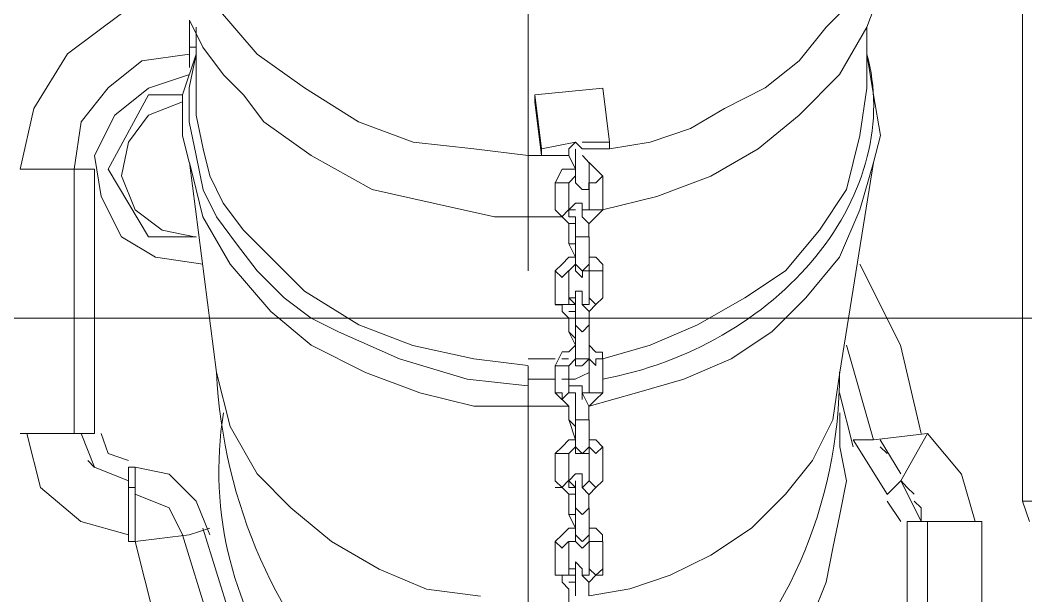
# Model space of a CAD drawing. Header units: inches. Extents: x 11 to 128, y 20 to 108.
# Drawn here: x 30.8922 to 30.9983, y 82.5179 to 82.5787 of the extents above; entities that cross this region are included whole.
import ezdxf

# ---------------------------------------------------------------- set-up
doc = ezdxf.new("R2010")
doc.units = ezdxf.units.IN
doc.header["$MEASUREMENT"] = 0
doc.layers.add('1', color=255, linetype='Continuous')
doc.layers.add('Dim', color=6, linetype='Continuous', lineweight=13)

# ---------------------------------------------------------------- blocks, each defined once
blk = doc.blocks.new('5')
at = {"layer": '1', "lineweight": 9}
for p, q in [((226.032434, -21.866004), (226.032434, -22.043816)), ((226.019752, -21.994282), (226.017835, -21.999362)), ((226.016555, -21.996816), (226.01403, -21.999366)), ((225.960681, -22.001875), (225.956867, -21.997448)), ((225.947961, -21.998072), (225.942894, -22.001866)), ((225.955592, -22.001242), (225.95432, -21.998692)), ((225.95432, -21.998702), (225.95432, -22.001253)), ((225.95496, -22.005062), (225.95496, -21.999349)), ((226.01403, -21.999366), (226.011487, -22.002528)), ((226.017835, -21.999362), (226.015292, -22.00381)), ((226.017841, -22.005062), (226.017841, -21.999349)), ((225.95496, -22.001244), (225.954315, -22.001244)), ((225.95432, -22.001253), (225.95432, -22.00315)), ((225.95496, -22.001877), (225.95496, -22.001244)), ((225.957508, -22.003814), (225.955592, -22.001242)), ((226.017837, -22.001873), (226.017837, -22.00124)), ((225.942894, -22.001866), (225.939725, -22.006968)), ((225.949879, -22.002526), (225.94671, -22.005056)), ((225.95432, -22.001873), (225.949879, -22.002526)), ((225.953688, -22.005692), (225.95496, -22.001877)), ((225.95496, -22.001873), (225.954315, -22.005056)), ((225.965122, -22.005058), (225.960681, -22.001875)), ((226.018464, -22.005709), (226.017837, -22.001873)), ((226.011487, -22.002528), (226.0083, -22.005058)), ((225.95432, -22.003808), (225.950506, -22.005073)), ((225.959406, -22.005711), (225.957508, -22.003814)), ((226.015292, -22.00381), (226.011497, -22.007604)), ((225.94671, -22.005056), (225.944167, -22.008239)), ((225.950506, -22.005073), (225.947337, -22.007602)), ((225.954315, -22.005056), (225.954315, -22.008239)), ((225.95496, -22.005062), (225.95496, -22.005062)), ((225.95496, -22.007613), (225.95496, -22.005062)), ((225.970189, -22.008241), (225.965122, -22.005058)), ((225.986719, -22.005701), (225.993076, -22.005068)), ((225.993072, -22.005062), (225.993699, -22.010142)), ((226.0083, -22.005058), (226.004504, -22.006976)), ((226.017837, -22.005064), (226.017192, -22.009512)), ((226.017841, -22.005062), (226.017841, -22.005062)), ((225.946708, -22.012681), (225.950504, -22.005703)), ((225.950506, -22.005701), (225.953694, -22.005701)), ((225.953688, -22.009508), (225.953688, -22.005692)), ((225.961304, -22.008241), (225.959406, -22.005711)), ((225.986719, -22.00635), (225.986719, -22.005697)), ((225.987349, -22.010775), (225.986723, -22.005695)), ((226.019108, -22.009504), (226.018464, -22.005709)), ((225.939725, -22.006968), (225.938453, -22.012681)), ((225.953692, -22.00635), (225.950504, -22.007615)), ((225.986723, -22.006344), (225.987349, -22.011403)), ((226.004504, -22.006976), (226.001316, -22.008873)), ((225.947337, -22.007602), (225.94542, -22.011397)), ((225.950504, -22.007615), (225.948606, -22.010145)), ((225.955604, -22.010775), (225.95496, -22.007613)), ((226.011497, -22.007604), (226.007664, -22.010766)), ((225.944167, -22.008239), (225.943522, -22.012687)), ((225.954315, -22.008239), (225.95496, -22.011401)), ((225.965744, -22.011403), (225.961304, -22.008241)), ((225.975293, -22.010138), (225.970189, -22.008241)), ((226.001316, -22.008873), (225.99752, -22.010138)), ((225.953692, -22.00951), (225.954318, -22.012061)), ((226.017192, -22.009512), (226.015939, -22.014593)), ((226.018464, -22.012054), (226.019108, -22.009504)), ((225.948606, -22.010145), (225.947961, -22.013307)), ((225.956231, -22.013305), (225.955604, -22.010775)), ((225.980987, -22.010771), (225.975293, -22.010138)), ((225.986072, -22.011403), (225.980987, -22.010771)), ((225.990517, -22.010138), (225.987347, -22.010771)), ((225.987349, -22.011403), (225.987349, -22.010771)), ((225.989886, -22.010775), (225.989886, -22.010775)), ((225.989886, -22.010775), (225.989886, -22.011407)), ((225.98989, -22.010771), (225.990517, -22.010138)), ((225.990517, -22.010138), (225.990517, -22.010138)), ((225.990517, -22.010138), (225.990517, -22.010138)), ((225.990517, -22.010775), (225.990517, -22.010775)), ((225.990517, -22.010775), (225.990517, -22.010775)), ((225.990517, -22.011395), (225.990517, -22.010783)), ((225.991163, -22.010775), (225.990518, -22.010142)), ((225.993701, -22.010138), (225.991158, -22.010138)), ((225.993701, -22.010775), (225.991158, -22.010775)), ((225.991163, -22.010775), (225.991163, -22.010775)), ((225.991163, -22.010775), (225.991163, -22.010775)), ((225.993701, -22.010138), (225.993701, -22.010138)), ((225.993701, -22.010142), (225.993701, -22.010775)), ((225.99752, -22.010138), (225.993706, -22.010771)), ((226.007664, -22.010766), (226.003223, -22.013317)), ((225.94542, -22.011397), (225.946065, -22.015233)), ((225.95496, -22.011401), (225.955604, -22.014605)), ((225.971475, -22.014586), (225.965744, -22.011403)), ((225.987344, -22.011403), (225.986072, -22.011403)), ((225.989886, -22.011403), (225.987344, -22.011403)), ((225.989886, -22.011407), (225.990513, -22.012672)), ((225.990517, -22.012069), (225.990517, -22.011395)), ((225.990517, -22.011403), (225.990517, -22.011403)), ((225.991163, -22.011403), (225.991163, -22.011403)), ((225.991794, -22.012069), (225.991167, -22.011395)), ((225.943524, -22.012681), (225.938457, -22.012681)), ((225.945422, -22.012681), (225.943524, -22.012681)), ((225.943524, -22.012681), (225.943524, -22.037471)), ((225.945422, -22.037471), (225.945422, -22.012681)), ((225.950506, -22.01903), (225.94671, -22.012685)), ((225.956863, -22.031731), (225.95432, -22.012063)), ((225.95432, -22.012063), (225.954965, -22.014593)), ((225.95432, -22.012063), (225.95432, -22.012063)), ((225.988619, -22.013945), (225.989264, -22.012681)), ((225.989264, -22.012681), (225.990517, -22.012681)), ((225.990517, -22.013313), (225.990517, -22.012069)), ((225.990517, -22.012681), (225.990517, -22.012681)), ((225.991794, -22.012063), (225.99242, -22.012674)), ((225.991794, -22.013313), (225.991794, -22.012069)), ((225.99242, -22.012674), (225.993065, -22.013307)), ((226.015294, -22.031722), (226.018464, -22.012054)), ((226.017185, -22.01649), (226.018475, -22.012063)), ((225.947961, -22.013307), (225.949251, -22.01649)), ((225.957502, -22.015855), (225.956231, -22.013305)), ((225.989886, -22.013945), (225.990513, -22.013313)), ((225.990517, -22.013309), (225.990517, -22.013941)), ((225.990517, -22.013309), (225.990517, -22.013309)), ((225.990517, -22.013945), (225.990517, -22.013313)), ((225.991794, -22.013309), (225.991794, -22.013309)), ((225.991794, -22.013309), (225.991794, -22.016492)), ((225.991794, -22.013309), (225.991794, -22.013309)), ((225.991794, -22.013945), (225.991794, -22.013313)), ((225.991797, -22.013945), (225.991797, -22.013313)), ((225.992427, -22.013941), (225.993072, -22.013309)), ((225.993072, -22.013309), (225.993072, -22.013309)), ((225.993072, -22.013309), (225.993072, -22.016492)), ((225.993072, -22.013309), (225.993072, -22.013309)), ((226.003223, -22.013317), (225.998156, -22.015235)), ((225.954965, -22.014593), (225.955592, -22.017143)), ((225.955604, -22.014605), (225.956876, -22.017135)), ((225.977187, -22.015851), (225.971475, -22.014586)), ((225.988619, -22.016488), (225.988619, -22.013937)), ((225.988619, -22.013945), (225.988619, -22.013945)), ((225.989264, -22.013945), (225.988619, -22.013945)), ((225.989256, -22.013945), (225.989256, -22.013945)), ((225.989256, -22.013945), (225.989883, -22.013945)), ((225.989886, -22.016488), (225.989886, -22.013937)), ((225.990517, -22.013941), (225.991161, -22.014595)), ((225.990517, -22.013945), (225.990517, -22.013945)), ((225.991163, -22.013945), (225.991163, -22.013945)), ((225.991163, -22.014595), (225.99179, -22.014595)), ((225.99179, -22.014595), (225.99179, -22.013941)), ((225.992424, -22.013945), (225.991797, -22.013945)), ((225.992424, -22.013945), (225.992424, -22.013945)), ((226.015939, -22.014593), (226.013396, -22.018408)), ((225.946065, -22.015233), (225.947963, -22.019028)), ((225.998156, -22.015235), (225.99307, -22.016479)), ((225.949251, -22.01649), (225.951775, -22.018408)), ((225.9594, -22.018406), (225.957502, -22.015855)), ((225.982918, -22.017137), (225.977187, -22.015851)), ((225.988619, -22.016488), (225.988619, -22.016488)), ((225.989264, -22.017141), (225.988619, -22.016488)), ((225.989883, -22.016483), (225.989256, -22.017137)), ((225.989256, -22.016488), (225.989256, -22.016488)), ((225.989256, -22.016488), (225.989256, -22.016488)), ((225.990513, -22.015855), (225.989886, -22.016488)), ((225.989886, -22.017137), (225.989886, -22.016483)), ((225.989886, -22.016488), (225.989886, -22.016488)), ((225.989886, -22.016488), (225.989886, -22.016488)), ((225.989886, -22.016488), (225.990513, -22.016488)), ((225.98989, -22.017137), (225.98989, -22.016483)), ((225.990517, -22.015862), (225.990517, -22.015862)), ((225.990517, -22.015862), (225.991161, -22.015862)), ((225.990517, -22.016488), (225.990517, -22.016488)), ((225.990517, -22.016488), (225.990517, -22.016488)), ((225.991161, -22.015862), (225.991161, -22.016494)), ((225.991163, -22.017137), (225.991163, -22.016483)), ((225.991163, -22.016488), (225.991163, -22.016488)), ((225.991794, -22.016488), (225.991167, -22.016488)), ((225.991794, -22.016488), (225.991794, -22.016488)), ((225.991794, -22.016488), (225.991794, -22.016488)), ((225.991801, -22.016488), (225.992427, -22.016488)), ((225.992424, -22.016488), (225.992424, -22.016488)), ((225.992427, -22.016488), (225.993072, -22.016488)), ((225.993072, -22.016488), (225.992427, -22.017141)), ((225.993072, -22.016488), (225.993072, -22.016488)), ((225.993072, -22.016488), (225.993072, -22.016488)), ((226.015287, -22.020938), (226.017185, -22.01649)), ((225.955592, -22.017143), (225.958153, -22.02157)), ((225.956876, -22.017135), (225.958755, -22.019664)), ((225.988611, -22.017137), (225.982918, -22.017137)), ((225.989256, -22.017137), (225.988611, -22.017137)), ((225.989256, -22.017137), (225.989256, -22.017137)), ((225.989256, -22.017137), (225.989256, -22.017137)), ((225.989256, -22.017137), (225.989256, -22.017137)), ((225.98926, -22.017133), (225.989886, -22.017765)), ((225.989886, -22.017137), (225.989886, -22.017137)), ((225.990517, -22.017137), (225.98989, -22.017137)), ((225.990517, -22.017769), (225.990517, -22.017137)), ((225.991163, -22.017137), (225.991163, -22.017137)), ((225.99179, -22.017769), (225.991163, -22.017137)), ((225.992427, -22.017141), (225.991801, -22.017774)), ((225.951775, -22.018408), (225.954963, -22.01904)), ((225.961298, -22.020303), (225.9594, -22.018406)), ((225.989886, -22.017765), (225.990513, -22.017765)), ((225.989886, -22.019669), (225.989886, -22.017771)), ((225.990517, -22.019034), (225.990517, -22.017769)), ((225.99179, -22.019034), (225.99179, -22.017769)), ((226.013396, -22.018408), (226.010209, -22.022202)), ((225.947963, -22.019028), (225.951151, -22.020925)), ((225.95496, -22.01903), (225.9505, -22.01903)), ((225.990517, -22.01903), (225.990517, -22.021581)), ((225.991163, -22.01903), (225.990518, -22.01903)), ((225.991167, -22.01903), (225.991794, -22.01903)), ((225.991794, -22.01903), (225.991794, -22.021581)), ((225.958755, -22.019664), (225.96069, -22.022194)), ((225.965112, -22.024119), (225.961298, -22.020303)), ((225.990513, -22.019669), (225.989886, -22.019669)), ((225.990517, -22.020936), (225.98989, -22.019671)), ((225.951151, -22.020925), (225.955592, -22.021579)), ((225.989264, -22.021568), (225.98989, -22.020936)), ((225.98989, -22.020936), (225.990517, -22.020936)), ((225.991794, -22.020936), (225.99242, -22.020936)), ((225.99242, -22.020936), (225.993065, -22.021568)), ((226.012118, -22.024753), (226.015287, -22.020938)), ((225.958153, -22.02157), (225.961967, -22.026018)), ((225.96069, -22.022194), (225.963214, -22.024745)), ((225.988619, -22.0222), (225.989264, -22.021568)), ((225.988619, -22.025381), (225.988619, -22.022198)), ((225.988619, -22.0222), (225.988619, -22.0222)), ((225.989264, -22.022833), (225.988619, -22.0222)), ((225.989256, -22.022839), (225.989883, -22.022207)), ((225.989886, -22.0222), (225.990513, -22.021568)), ((225.989886, -22.025381), (225.989886, -22.022198)), ((225.990517, -22.021574), (225.990517, -22.021574)), ((225.990517, -22.021574), (225.990517, -22.021574)), ((225.990517, -22.021574), (225.990517, -22.022207)), ((225.990517, -22.021574), (225.990517, -22.021574)), ((225.991163, -22.0222), (225.990518, -22.021568)), ((225.991163, -22.022839), (225.990518, -22.022207)), ((225.991163, -22.021574), (225.991163, -22.021574)), ((225.991794, -22.021574), (225.991167, -22.022207)), ((225.991167, -22.022833), (225.991167, -22.0222)), ((225.991167, -22.0222), (225.991794, -22.0222)), ((225.991794, -22.022207), (225.991794, -22.021574)), ((225.991794, -22.021574), (225.991794, -22.022207)), ((225.991794, -22.0222), (225.991794, -22.0222)), ((225.991794, -22.0222), (225.991794, -22.024751)), ((225.991794, -22.0222), (225.991794, -22.0222)), ((225.991794, -22.0222), (225.991794, -22.0222)), ((225.991794, -22.0222), (225.991794, -22.0222)), ((225.992424, -22.0222), (225.991797, -22.0222)), ((225.992424, -22.0222), (225.992424, -22.0222)), ((225.992427, -22.0222), (225.993072, -22.0222)), ((225.993072, -22.021574), (225.993072, -22.022207)), ((225.993072, -22.021574), (225.993072, -22.021574)), ((225.993072, -22.0222), (225.993072, -22.024751)), ((226.010209, -22.022202), (226.006413, -22.024753)), ((226.021008, -22.029182), (226.017194, -22.021572)), ((225.989256, -22.022839), (225.989256, -22.022839)), ((225.970198, -22.027281), (225.965112, -22.024119)), ((225.990513, -22.024743), (225.990513, -22.02411)), ((225.990513, -22.02411), (225.991158, -22.02411)), ((225.991158, -22.02411), (225.991158, -22.024743)), ((225.963214, -22.024745), (225.965739, -22.026642)), ((225.989886, -22.024743), (225.989886, -22.024743)), ((225.989886, -22.024743), (225.989886, -22.024743)), ((225.990513, -22.025375), (225.989886, -22.024743)), ((225.989886, -22.024743), (225.990513, -22.024743)), ((225.989886, -22.024749), (225.989886, -22.025381)), ((225.990517, -22.024743), (225.990517, -22.024743)), ((225.990517, -22.024743), (225.990517, -22.025375)), ((225.991158, -22.024743), (225.991158, -22.025375)), ((225.991163, -22.025381), (225.991163, -22.024749)), ((225.991794, -22.024743), (225.991794, -22.024743)), ((225.991794, -22.024743), (225.991794, -22.025375)), ((225.991801, -22.024743), (225.992427, -22.025375)), ((225.992427, -22.025375), (225.993072, -22.024743)), ((225.993072, -22.024743), (225.992427, -22.025375)), ((225.993072, -22.024743), (225.993072, -22.024743)), ((226.006413, -22.024753), (226.001954, -22.027283)), ((226.008948, -22.027915), (226.012118, -22.024753)), ((225.961967, -22.026018), (225.965744, -22.02918)), ((225.98926, -22.025383), (225.988615, -22.025383)), ((225.988619, -22.025381), (225.988619, -22.025381)), ((225.989264, -22.025381), (225.988619, -22.025381)), ((225.989256, -22.025381), (225.989256, -22.025381)), ((225.989256, -22.025381), (225.989256, -22.025381)), ((225.989256, -22.025381), (225.989256, -22.025381)), ((225.989256, -22.025381), (225.989256, -22.025381)), ((225.989256, -22.025381), (225.989883, -22.025381)), ((225.98926, -22.026016), (225.98926, -22.025383)), ((225.989886, -22.026648), (225.98926, -22.026016)), ((225.989886, -22.025381), (225.989886, -22.025381)), ((225.989886, -22.02601), (225.990513, -22.02601)), ((225.990517, -22.025381), (225.98989, -22.025381)), ((225.990517, -22.025375), (225.990517, -22.02664)), ((225.990517, -22.025381), (225.990517, -22.025381)), ((225.991158, -22.025375), (225.991803, -22.026007)), ((225.991163, -22.025381), (225.991163, -22.025381)), ((225.991794, -22.025375), (225.991167, -22.025375)), ((225.992427, -22.025375), (225.991801, -22.026007)), ((225.991803, -22.026007), (225.991803, -22.027293)), ((225.965739, -22.026642), (225.9683, -22.027928)), ((225.989886, -22.027924), (225.989886, -22.026638)), ((225.990517, -22.02664), (225.990517, -22.027293)), ((225.9683, -22.027928), (225.974012, -22.030458)), ((225.975284, -22.029199), (225.970198, -22.027281)), ((225.990513, -22.028556), (225.989886, -22.027924)), ((225.990517, -22.029191), (225.98989, -22.027926)), ((225.990517, -22.027285), (225.990517, -22.030468)), ((225.991163, -22.027924), (225.990518, -22.027291)), ((225.991167, -22.027917), (225.991794, -22.027285)), ((225.991794, -22.027285), (225.991794, -22.030468)), ((226.001954, -22.027283), (225.997513, -22.02918)), ((226.005134, -22.030466), (226.008948, -22.027915)), ((225.965744, -22.02918), (225.97083, -22.031731)), ((225.980996, -22.030464), (225.975284, -22.029199)), ((225.988619, -22.031105), (225.989264, -22.029819)), ((225.989264, -22.029819), (225.98989, -22.029819)), ((225.98989, -22.029819), (225.990517, -22.029186)), ((225.990517, -22.029819), (225.990517, -22.029819)), ((225.990517, -22.029819), (225.990517, -22.030472)), ((225.991794, -22.029191), (225.99242, -22.029823)), ((225.991794, -22.029819), (225.991794, -22.029819)), ((225.99242, -22.029823), (225.993065, -22.029823)), ((225.993065, -22.029823), (225.993065, -22.030476)), ((225.997513, -22.02918), (225.993072, -22.030466)), ((226.018471, -22.038063), (226.015928, -22.029188)), ((226.022925, -22.037467), (226.021008, -22.029182)), ((225.974012, -22.030458), (225.980369, -22.032355)), ((225.986063, -22.031096), (225.980996, -22.030464)), ((225.986072, -22.030466), (225.988615, -22.030466)), ((225.989256, -22.030466), (225.989883, -22.030466)), ((225.989886, -22.031105), (225.990513, -22.030472)), ((225.990517, -22.030466), (225.990517, -22.030466)), ((225.990517, -22.030466), (225.990517, -22.030466)), ((225.991163, -22.030466), (225.990518, -22.030466)), ((225.990518, -22.031105), (225.990518, -22.030472)), ((225.991163, -22.030466), (225.991163, -22.030466)), ((225.991167, -22.031098), (225.991794, -22.030466)), ((225.991794, -22.030466), (225.991167, -22.030466)), ((225.991794, -22.030466), (225.991794, -22.030466)), ((225.991794, -22.030466), (225.991794, -22.033649)), ((225.991794, -22.030466), (225.991794, -22.030466)), ((225.991794, -22.030466), (225.991794, -22.030466)), ((225.991794, -22.030466), (225.991794, -22.030466)), ((225.991794, -22.030466), (225.991794, -22.030466)), ((225.991794, -22.030466), (225.991794, -22.030466)), ((225.991794, -22.030466), (225.991794, -22.030466)), ((225.991794, -22.030466), (225.991794, -22.030466)), ((225.992427, -22.031098), (225.991801, -22.030466)), ((225.993072, -22.030466), (225.992427, -22.030466)), ((225.992427, -22.030466), (225.992427, -22.031098)), ((225.993072, -22.030466), (225.993072, -22.030466)), ((225.993072, -22.030466), (225.993072, -22.033649)), ((226.000693, -22.032363), (226.005134, -22.030466)), ((225.958138, -22.036811), (225.956867, -22.031731)), ((225.97083, -22.031731), (225.975916, -22.033649)), ((225.986072, -22.031105), (225.986072, -22.034899)), ((225.988619, -22.033647), (225.988619, -22.031096)), ((225.988619, -22.031105), (225.988619, -22.031105)), ((225.989264, -22.031105), (225.988619, -22.031105)), ((225.989256, -22.031105), (225.989256, -22.031105)), ((225.989256, -22.031105), (225.989883, -22.031105)), ((225.989886, -22.033647), (225.989886, -22.031096)), ((225.990509, -22.032361), (225.991799, -22.031729)), ((225.991163, -22.031105), (225.990518, -22.031105)), ((225.991163, -22.031105), (225.991163, -22.031105)), ((226.014649, -22.03617), (226.015294, -22.031722)), ((225.980369, -22.032355), (225.986063, -22.033008)), ((225.986072, -22.032361), (225.988615, -22.032361)), ((225.989256, -22.032361), (225.990509, -22.032361)), ((225.996253, -22.033649), (226.000693, -22.032363)), ((225.989256, -22.034275), (225.988611, -22.033643)), ((225.989883, -22.033643), (225.989256, -22.034275)), ((225.989886, -22.032993), (225.989886, -22.033647)), ((225.989886, -22.032998), (225.989886, -22.032998)), ((225.989886, -22.032998), (225.990513, -22.032998)), ((225.990517, -22.032998), (225.990517, -22.032998)), ((225.990517, -22.032998), (225.991161, -22.032998)), ((225.991161, -22.032998), (225.991161, -22.033651)), ((225.991163, -22.034275), (225.991163, -22.033643)), ((225.975916, -22.033649), (225.980983, -22.034893)), ((225.988619, -22.033647), (225.988619, -22.033647)), ((225.989264, -22.033647), (225.988619, -22.033647)), ((225.989256, -22.033647), (225.989256, -22.033647)), ((225.989256, -22.033647), (225.989256, -22.033647)), ((225.989256, -22.034275), (225.989256, -22.034275)), ((225.989256, -22.034275), (225.989256, -22.034275)), ((225.989886, -22.034893), (225.98926, -22.034281)), ((225.989264, -22.034279), (225.989264, -22.033647)), ((225.989886, -22.033647), (225.989886, -22.033647)), ((225.989886, -22.033647), (225.989886, -22.033647)), ((225.989886, -22.033647), (225.990513, -22.033647)), ((225.990517, -22.033647), (225.98989, -22.033647)), ((225.990517, -22.033647), (225.990517, -22.033647)), ((225.990517, -22.033647), (225.990517, -22.033647)), ((225.990517, -22.034891), (225.990517, -22.033647)), ((225.990517, -22.033647), (225.990517, -22.033647)), ((225.991161, -22.033651), (225.991788, -22.034895)), ((225.991163, -22.033647), (225.991163, -22.033647)), ((225.991794, -22.033647), (225.991167, -22.033647)), ((225.991794, -22.033647), (225.991794, -22.033647)), ((225.991794, -22.033647), (225.991794, -22.033647)), ((225.991794, -22.034893), (225.996253, -22.033649)), ((225.991801, -22.033647), (225.992427, -22.033647)), ((225.992427, -22.034279), (225.991801, -22.034891)), ((225.992427, -22.033647), (225.993072, -22.033647)), ((225.993072, -22.033647), (225.992427, -22.034279)), ((225.993072, -22.033647), (225.993072, -22.033647)), ((226.016564, -22.03871), (226.015292, -22.033651)), ((225.980983, -22.034893), (225.986072, -22.034893)), ((225.986072, -22.034893), (225.989886, -22.034893)), ((225.986072, -22.034899), (225.986072, -22.053344)), ((225.989886, -22.036168), (225.989886, -22.034882)), ((225.989886, -22.034893), (225.989886, -22.034893)), ((225.990517, -22.036177), (225.990517, -22.034891)), ((225.991788, -22.034895), (225.991788, -22.03616)), ((226.015294, -22.035532), (226.015294, -22.038715)), ((225.990513, -22.036822), (225.989886, -22.036168)), ((225.990517, -22.038063), (225.98989, -22.036166)), ((225.990517, -22.036168), (225.990517, -22.038719)), ((225.991163, -22.036168), (225.990518, -22.036168)), ((225.991167, -22.036168), (225.991794, -22.036168)), ((225.991794, -22.036168), (225.991794, -22.038719)), ((226.012751, -22.039986), (226.014649, -22.03617)), ((225.960681, -22.041259), (225.958138, -22.036811)), ((225.943524, -22.037467), (225.938457, -22.037467)), ((225.939071, -22.037467), (225.94036, -22.042526)), ((225.945422, -22.037467), (225.943524, -22.037467)), ((225.944164, -22.037467), (225.945417, -22.040629)), ((225.946062, -22.037467), (225.946706, -22.039343)), ((225.989264, -22.038717), (225.98989, -22.038063)), ((225.98989, -22.038063), (225.990517, -22.038063)), ((225.990517, -22.038063), (225.990517, -22.038063)), ((225.991794, -22.038063), (225.99242, -22.038063)), ((225.99242, -22.038063), (225.993065, -22.038717)), ((226.016564, -22.038063), (226.019752, -22.043165)), ((226.018469, -22.038057), (226.016571, -22.038057)), ((226.023536, -22.037467), (226.018469, -22.038057)), ((226.019101, -22.038063), (226.021017, -22.041246)), ((226.021012, -22.041894), (226.023536, -22.037467)), ((226.026719, -22.041263), (226.023531, -22.037469)), ((225.988619, -22.039349), (225.989264, -22.038717)), ((225.989886, -22.039349), (225.990513, -22.038717)), ((225.990517, -22.03871), (225.990517, -22.03871)), ((225.990517, -22.03871), (225.990517, -22.03871)), ((225.990517, -22.03871), (225.990517, -22.03871)), ((225.990518, -22.038717), (225.991163, -22.039349)), ((225.990518, -22.039349), (225.990518, -22.038717)), ((225.991163, -22.03871), (225.991163, -22.03871)), ((225.991794, -22.03871), (225.991167, -22.039343)), ((225.991794, -22.03871), (225.991794, -22.03871)), ((225.991794, -22.039343), (225.991794, -22.03871)), ((225.991794, -22.03871), (225.991794, -22.041894)), ((225.991794, -22.03871), (225.991794, -22.03871)), ((225.991794, -22.03871), (225.991794, -22.03871)), ((225.991794, -22.03871), (225.991794, -22.03871)), ((225.991794, -22.03871), (225.991794, -22.03871)), ((225.992424, -22.039349), (225.991797, -22.038717)), ((225.992427, -22.039343), (225.993072, -22.03871)), ((225.993072, -22.03871), (225.993072, -22.03871)), ((225.993072, -22.03871), (225.993072, -22.041894)), ((225.993072, -22.03871), (225.993072, -22.03871)), ((226.015294, -22.038715), (226.015939, -22.041898)), ((226.019101, -22.03871), (226.019746, -22.039343)), ((225.94481, -22.039988), (225.945418, -22.040641)), ((225.946706, -22.039343), (225.948604, -22.039996)), ((225.988619, -22.041891), (225.988619, -22.039341)), ((225.988619, -22.039349), (225.988619, -22.039349)), ((225.989264, -22.039349), (225.988619, -22.039349)), ((225.989256, -22.039349), (225.989256, -22.039349)), ((225.989256, -22.039349), (225.989883, -22.039349)), ((225.989886, -22.041891), (225.989886, -22.039341)), ((225.991163, -22.039349), (225.990518, -22.039349)), ((225.991163, -22.039349), (225.991163, -22.039349)), ((225.991167, -22.039343), (225.991794, -22.039343)), ((225.992424, -22.039349), (225.992424, -22.039349)), ((226.010209, -22.043169), (226.012751, -22.039986)), ((226.019748, -22.039988), (226.019748, -22.039988)), ((225.945417, -22.040629), (225.948604, -22.041894)), ((225.948608, -22.042511), (225.948608, -22.040635)), ((225.948608, -22.040635), (225.949253, -22.040635)), ((225.952413, -22.041263), (225.949244, -22.040631)), ((225.949246, -22.040635), (225.949246, -22.042511)), ((226.020378, -22.040635), (226.020378, -22.040635)), ((225.954956, -22.043814), (225.952413, -22.041263)), ((225.963832, -22.044421), (225.960681, -22.041259)), ((225.988619, -22.041891), (225.988619, -22.041891)), ((225.989264, -22.042524), (225.988619, -22.041891)), ((225.989883, -22.041887), (225.989256, -22.04252)), ((225.989256, -22.041891), (225.989256, -22.041891)), ((225.989256, -22.041891), (225.989256, -22.041891)), ((225.990513, -22.041259), (225.989886, -22.041891)), ((225.989886, -22.04252), (225.989886, -22.041887)), ((225.989886, -22.041891), (225.989886, -22.041891)), ((225.989886, -22.041891), (225.989886, -22.041891)), ((225.989886, -22.041891), (225.990513, -22.042524)), ((225.98989, -22.04252), (225.98989, -22.041887)), ((225.990517, -22.041253), (225.990517, -22.041253)), ((225.990517, -22.041253), (225.991161, -22.041253)), ((225.990517, -22.041891), (225.990517, -22.041891)), ((225.990517, -22.041891), (225.990517, -22.042524)), ((225.991161, -22.041253), (225.991161, -22.041885)), ((225.991163, -22.04252), (225.991163, -22.041887)), ((225.991163, -22.041891), (225.991163, -22.041891)), ((225.991794, -22.041891), (225.991167, -22.042524)), ((225.991794, -22.041891), (225.991794, -22.041891)), ((225.991794, -22.041891), (225.991794, -22.041891)), ((225.991801, -22.041891), (225.992427, -22.042524)), ((225.992427, -22.042524), (225.993072, -22.041891)), ((225.993072, -22.041891), (225.992427, -22.042524)), ((225.993072, -22.041891), (225.993072, -22.041891)), ((226.015939, -22.041898), (226.015294, -22.04506)), ((226.019741, -22.043179), (226.021012, -22.041894)), ((226.021631, -22.042515), (226.021023, -22.041883)), ((226.021023, -22.041883), (226.022921, -22.04572)), ((226.02799, -22.045711), (226.026719, -22.041263)), ((225.94036, -22.042526), (225.944156, -22.045709)), ((225.948608, -22.047592), (225.948608, -22.042511)), ((225.948608, -22.04252), (225.949253, -22.04252)), ((225.949246, -22.042511), (225.949246, -22.047592)), ((225.989256, -22.04252), (225.988611, -22.04252)), ((225.989256, -22.04252), (225.989256, -22.04252)), ((225.989256, -22.04252), (225.989256, -22.04252)), ((225.989256, -22.04252), (225.989256, -22.04252)), ((225.98926, -22.042515), (225.989886, -22.043169)), ((225.990517, -22.04252), (225.98989, -22.04252)), ((225.990517, -22.04252), (225.990517, -22.04252)), ((225.990517, -22.042524), (225.990517, -22.043177)), ((225.991163, -22.04252), (225.991163, -22.04252)), ((225.99179, -22.043173), (225.991163, -22.04252)), ((225.992427, -22.042524), (225.991801, -22.043177)), ((226.022276, -22.043169), (226.021631, -22.042515)), ((225.95242, -22.044425), (225.949251, -22.04316)), ((225.956227, -22.046976), (225.954956, -22.043814)), ((225.989886, -22.045062), (225.989886, -22.043165)), ((225.989886, -22.043169), (225.990513, -22.043169)), ((225.990517, -22.043177), (225.990517, -22.044421)), ((225.99179, -22.044417), (225.99179, -22.043173)), ((226.007039, -22.046331), (226.010209, -22.043169)), ((226.021017, -22.045711), (226.019746, -22.043814)), ((226.022925, -22.044425), (226.02228, -22.043814)), ((226.033079, -22.045703), (226.032434, -22.043806)), ((226.032434, -22.043806), (226.140412, -22.043806)), ((225.953692, -22.046976), (225.95242, -22.044425)), ((225.967646, -22.047604), (225.963832, -22.044421)), ((225.990517, -22.044423), (225.990517, -22.046974)), ((225.991163, -22.045062), (225.990518, -22.04443)), ((225.991167, -22.045056), (225.991794, -22.044423)), ((225.991794, -22.044423), (225.991794, -22.046974)), ((226.022925, -22.045711), (226.022925, -22.044425)), ((225.944156, -22.045709), (225.948615, -22.046974)), ((225.990513, -22.045062), (225.989886, -22.045062)), ((225.990517, -22.046339), (225.98989, -22.045053)), ((226.015294, -22.04506), (226.014649, -22.048222)), ((226.021626, -22.045711), (226.023542, -22.045711)), ((226.021629, -22.068562), (226.021629, -22.045711)), ((226.023536, -22.068562), (226.023536, -22.045711)), ((226.023542, -22.045711), (226.028627, -22.045711)), ((226.028627, -22.045711), (226.028627, -22.068562)), ((225.956227, -22.046339), (225.954311, -22.046972)), ((225.955599, -22.046339), (225.958142, -22.054582)), ((225.989264, -22.046982), (225.98989, -22.046329)), ((225.98989, -22.046329), (225.990517, -22.046329)), ((225.991794, -22.046339), (225.99242, -22.046339)), ((225.99242, -22.046339), (225.993065, -22.046972)), ((226.003225, -22.048882), (226.007039, -22.046331)), ((225.948608, -22.047594), (225.949253, -22.047594)), ((225.954311, -22.046972), (225.949244, -22.047604)), ((225.949246, -22.047594), (225.951162, -22.055225)), ((225.956235, -22.055239), (225.953692, -22.046976)), ((225.972105, -22.050176), (225.967646, -22.047604)), ((225.988619, -22.047594), (225.989264, -22.046982)), ((225.988619, -22.047594), (225.988619, -22.047594)), ((225.989264, -22.048226), (225.988619, -22.047594)), ((225.988619, -22.050764), (225.988619, -22.047602)), ((225.989256, -22.048222), (225.989883, -22.047589)), ((225.989886, -22.047594), (225.990513, -22.047594)), ((225.989886, -22.050764), (225.989886, -22.047602)), ((225.990517, -22.046976), (225.990517, -22.046976)), ((225.990517, -22.046976), (225.990517, -22.046976)), ((225.990517, -22.047587), (225.990517, -22.046976)), ((225.990517, -22.046976), (225.990517, -22.047587)), ((225.991163, -22.047594), (225.990518, -22.046982)), ((225.991163, -22.048222), (225.990518, -22.047589)), ((225.991163, -22.046976), (225.991163, -22.046976)), ((225.991167, -22.047587), (225.991794, -22.046976)), ((225.991167, -22.048226), (225.991794, -22.047594)), ((225.991794, -22.046976), (225.991794, -22.047587)), ((225.991794, -22.047594), (225.991794, -22.047594)), ((225.991794, -22.047594), (225.991794, -22.050165)), ((225.991794, -22.047594), (225.991794, -22.047594)), ((225.991794, -22.047594), (225.991794, -22.047594)), ((225.991794, -22.047594), (225.991794, -22.047594)), ((225.991794, -22.047594), (225.991794, -22.047594)), ((225.992424, -22.047594), (225.991797, -22.047594)), ((225.992424, -22.047594), (225.992424, -22.047594)), ((225.992427, -22.047594), (225.993072, -22.047594)), ((225.993065, -22.046972), (225.993065, -22.047604)), ((225.993072, -22.047594), (225.993072, -22.047594)), ((225.993072, -22.047594), (225.993072, -22.050165)), ((225.989256, -22.048222), (225.989256, -22.048222)), ((225.991163, -22.048222), (225.991163, -22.048222)), ((226.014649, -22.048222), (226.014023, -22.051405)), ((225.990513, -22.050168), (225.990513, -22.049514)), ((225.990517, -22.049508), (225.991161, -22.050161)), ((225.999411, -22.050758), (226.003225, -22.048882)), ((225.976546, -22.052052), (225.972105, -22.050176)), ((225.989886, -22.050168), (225.989886, -22.050168)), ((225.989886, -22.050168), (225.989886, -22.050168)), ((225.989886, -22.050168), (225.990513, -22.050168)), ((225.989886, -22.050174), (225.989886, -22.050764)), ((225.990517, -22.050168), (225.990517, -22.050168)), ((225.990517, -22.050168), (225.990517, -22.050758)), ((225.991161, -22.050161), (225.991161, -22.050773)), ((225.991163, -22.050764), (225.991163, -22.050174)), ((225.991794, -22.050168), (225.991794, -22.050168)), ((225.991794, -22.050168), (225.991794, -22.050758)), ((225.991801, -22.050168), (225.992427, -22.050758)), ((225.993072, -22.050168), (225.992427, -22.050758)), ((225.993072, -22.050758), (225.993072, -22.050168)), ((225.98926, -22.050766), (225.988615, -22.050766)), ((225.988619, -22.050764), (225.988619, -22.050764)), ((225.989264, -22.050764), (225.988619, -22.050764)), ((225.989256, -22.050764), (225.989256, -22.050764)), ((225.989256, -22.050764), (225.989256, -22.050764)), ((225.989256, -22.050764), (225.989256, -22.050764)), ((225.989256, -22.050764), (225.989256, -22.050764)), ((225.989256, -22.050764), (225.989883, -22.050764)), ((225.98926, -22.05142), (225.98926, -22.050766)), ((225.989886, -22.052052), (225.98926, -22.05142)), ((225.989886, -22.050764), (225.989886, -22.050764)), ((225.989886, -22.050764), (225.990513, -22.050764)), ((225.989886, -22.051413), (225.990513, -22.051413)), ((225.990517, -22.050764), (225.98989, -22.050764)), ((225.990517, -22.050758), (225.990517, -22.052044)), ((225.990517, -22.050764), (225.990517, -22.050764)), ((225.991161, -22.050773), (225.991788, -22.051405)), ((225.991163, -22.050764), (225.991163, -22.050764)), ((225.991794, -22.050758), (225.991167, -22.050758)), ((225.991788, -22.051405), (225.991788, -22.052691)), ((225.992427, -22.050758), (225.991801, -22.051411)), ((225.992427, -22.050758), (225.993072, -22.050758)), ((225.995615, -22.052044), (225.999411, -22.050758)), ((226.014023, -22.051405), (226.012751, -22.054588)), ((225.981631, -22.052706), (225.976546, -22.052052)), ((225.989886, -22.053338), (225.989886, -22.052052)), ((225.990517, -22.052044), (225.990517, -22.052697)), ((225.991801, -22.052697), (225.995615, -22.052044))]:
    blk.add_line(p, q, dxfattribs=at)
at = {"layer": '1', "color": 53, "lineweight": 0, "true_color": 0xece94f}
for p, q in [((225.986072, -22.0222), (225.986072, -21.93457)), ((225.903514, -22.026648), (226.191847, -22.026648))]:
    blk.add_line(p, q, dxfattribs=at)
at = {"layer": '1', "lineweight": 9}
for centre, major_axis, ratio, start_param, end_param in [((225.990978, -22.01002), (0.02653, 0.009199), 0.790588, 4.521051, 6.233276), ((225.996107, -22.029033), (0, 0.044978), 0.874097, 1.630806, 2.443385), ((225.980578, -22.03165), (0, 0.039711), 0.874097, 3.782253, 4.710669), ((225.983569, -22.040933), (0, 0.030297), 0.874097, 1.391552, 3.236241)]:
    blk.add_ellipse(centre, major_axis=major_axis, ratio=ratio, start_param=start_param, end_param=end_param, dxfattribs=at)

msp = doc.modelspace()

# ---------------------------------------------------------------- linework, layer by layer
msp.add_open_spline([(18.80527, 84.67695), (20.02879, 84.15716), (22.00001, 83.28056), (26.13586, 81.6811), (29.86669, 80.9072), (34.92488, 80.9072), (38.64477, 80.92251), (41.12414, 80.90707)], degree=3, knots=[0, 0, 0, 0, 3.550687, 7.088547, 10.454406, 13.763203, 20.376363, 20.376363, 20.376363, 20.376363])
msp.add_open_spline([(18.80527, 84.67695), (20.02879, 84.15716), (22.00001, 83.28056), (26.13586, 81.6811), (29.86669, 80.9072), (34.92488, 80.9072), (38.64477, 80.92251), (41.12414, 80.90707)], degree=3, knots=[0, 0, 0, 0, 3.550687, 7.088547, 10.454406, 13.763203, 20.376363, 20.376363, 20.376363, 20.376363])

# ---------------------------------------------------------------- block references
at = {"layer": 'Dim', "xscale": 1.125, "yscale": 1.125, "zscale": 1.125}
msp.add_blockref('5', (-223.28855, 107.32721), dxfattribs=at)

doc.saveas('drawing.dxf')
